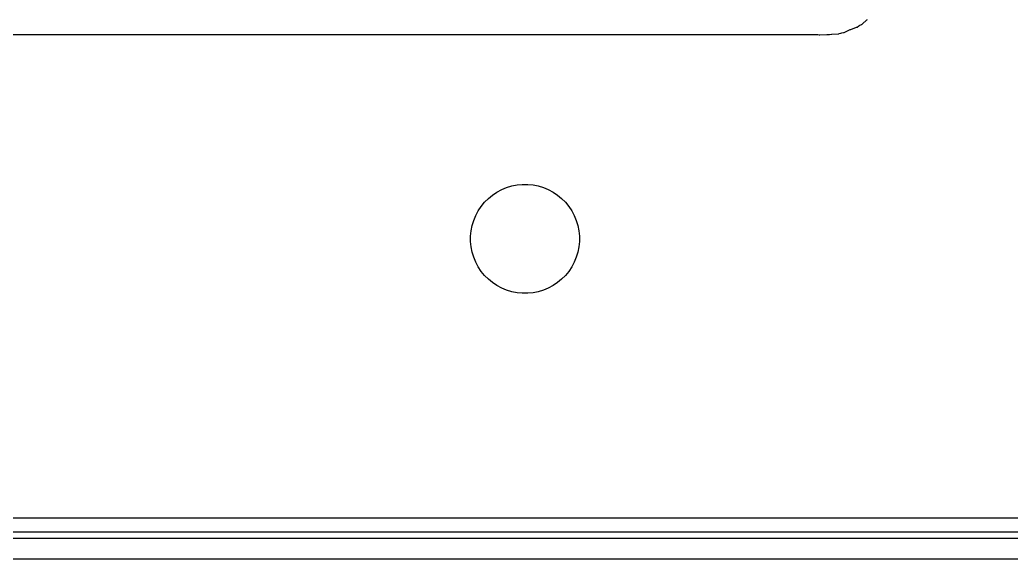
# Model space of a CAD drawing. Extents: x 124579 to 173950, y -108350 to -87650.
# Drawn here: x 142392 to 149669, y -108350 to -104393 of the extents above; entities that cross this region are included whole.
import ezdxf

# ---------------------------------------------------------------- set-up
doc = ezdxf.new("R2010")
doc.units = 0
for name, color, linetype in [('L2D0_Cu1', 1, 'CONTINUOUS'), ('L4D0_Cu2', 2, 'CONTINUOUS'), ('L7D0_Profile1', 3, 'CONTINUOUS')]:
    doc.layers.add(name, color=color, linetype=linetype)

msp = doc.modelspace()

# ---------------------------------------------------------------- linework, layer by layer
at = {"layer": 'L2D0_Cu1'}
for points in [[(136246.261, -104500.5), (148238.42, -104500.5), (148249.233, -104501.708), (148259.447, -104504.019), (148262.929, -104503.803), (148314.649, -104500.594), (148317.683, -104500.5), (148335.94, -104500.5), (148349.111, -104498.614), (148353.017, -104498.213), (148402.538, -104495.141), (148405.817, -104493.957), (148405.823, -104493.956), (148417.006, -104489.919), (148426.696, -104487.503), (148438.462, -104485.818), (148438.463, -104485.818), (148441.918, -104485.323), (148453.181, -104480.202), (148487.083, -104464.788), (148490.726, -104463.305), (148534.1, -104447.647), (148534.102, -104447.646), (148537.387, -104446.46), (148549.801, -104437.391), (148558.423, -104432.353), (148569.25, -104427.43), (148569.255, -104427.427), (148572.428, -104425.984), (148575.068, -104423.709), (148575.07, -104423.708), (148610.018, -104393.594), (148613.08, -104391.162)], [(170122.077, -108049.5), (133878.343, -108049.5)]]:
    msp.add_lwpolyline(points, dxfattribs=at)
msp.add_lwpolyline([(146080.373, -106399.518), (146041.308, -106395.671), (146002.808, -106388.013), (145965.244, -106376.618), (145928.978, -106361.596), (145894.359, -106343.091), (145861.72, -106321.283), (145831.376, -106296.38), (145803.62, -106268.624), (145778.717, -106238.28), (145756.909, -106205.641), (145738.404, -106171.022), (145723.382, -106134.756), (145711.987, -106097.192), (145704.329, -106058.692), (145700.482, -106019.627), (145700.482, -105980.373), (145704.329, -105941.308), (145711.987, -105902.808), (145723.382, -105865.244), (145738.404, -105828.978), (145756.909, -105794.359), (145778.717, -105761.72), (145803.62, -105731.376), (145831.376, -105703.62), (145861.72, -105678.717), (145894.359, -105656.909), (145928.978, -105638.404), (145965.244, -105623.382), (146002.808, -105611.987), (146041.308, -105604.329), (146080.373, -105600.482), (146119.627, -105600.482), (146158.692, -105604.329), (146197.192, -105611.987), (146234.756, -105623.382), (146271.022, -105638.404), (146305.641, -105656.909), (146338.28, -105678.717), (146368.624, -105703.62), (146396.38, -105731.376), (146421.283, -105761.72), (146443.091, -105794.359), (146461.596, -105828.978), (146476.618, -105865.244), (146488.013, -105902.808), (146495.671, -105941.308), (146499.518, -105980.373), (146499.518, -106019.627), (146495.671, -106058.692), (146488.013, -106097.192), (146476.618, -106134.756), (146461.596, -106171.022), (146443.091, -106205.641), (146421.283, -106238.28), (146396.38, -106268.624), (146368.624, -106296.38), (146338.28, -106321.283), (146305.641, -106343.091), (146271.022, -106361.596), (146234.756, -106376.618), (146197.192, -106388.013), (146158.692, -106395.671), (146119.627, -106399.518)], close=True, dxfattribs=at)
at = {"layer": 'L4D0_Cu2'}
msp.add_lwpolyline([(146080.373, -106399.518), (146041.308, -106395.671), (146002.808, -106388.013), (145965.244, -106376.618), (145928.978, -106361.596), (145894.359, -106343.091), (145861.72, -106321.283), (145831.376, -106296.38), (145803.62, -106268.624), (145778.717, -106238.28), (145756.909, -106205.641), (145738.404, -106171.022), (145723.382, -106134.756), (145711.987, -106097.192), (145704.329, -106058.692), (145700.482, -106019.627), (145700.482, -105980.373), (145704.329, -105941.308), (145711.987, -105902.808), (145723.382, -105865.244), (145738.404, -105828.978), (145756.909, -105794.359), (145778.717, -105761.72), (145803.62, -105731.376), (145831.376, -105703.62), (145861.72, -105678.717), (145894.359, -105656.909), (145928.978, -105638.404), (145965.244, -105623.382), (146002.808, -105611.987), (146041.308, -105604.329), (146080.373, -105600.482), (146119.627, -105600.482), (146158.692, -105604.329), (146197.192, -105611.987), (146234.756, -105623.382), (146271.022, -105638.404), (146305.641, -105656.909), (146338.28, -105678.717), (146368.624, -105703.62), (146396.38, -105731.376), (146421.283, -105761.72), (146443.091, -105794.359), (146461.596, -105828.978), (146476.618, -105865.244), (146488.013, -105902.808), (146495.671, -105941.308), (146499.518, -105980.373), (146499.518, -106019.627), (146495.671, -106058.692), (146488.013, -106097.192), (146476.618, -106134.756), (146461.596, -106171.022), (146443.091, -106205.641), (146421.283, -106238.28), (146396.38, -106268.624), (146368.624, -106296.38), (146338.28, -106321.283), (146305.641, -106343.091), (146271.022, -106361.596), (146234.756, -106376.618), (146197.192, -106388.013), (146158.692, -106395.671), (146119.627, -106399.518)], close=True, dxfattribs=at)
for points in [[(170122.077, -108049.5), (133878.343, -108049.5)], [(170123.543, -108199.5), (133860.045, -108199.5)]]:
    msp.add_lwpolyline(points, dxfattribs=at)
at = {"layer": 'L7D0_Profile1'}
for points in [[(133845.087, -108150), (170154.913, -108150)], [(170154.913, -108350), (133845.087, -108350)]]:
    msp.add_lwpolyline(points, dxfattribs=at)

doc.saveas('drawing.dxf')
